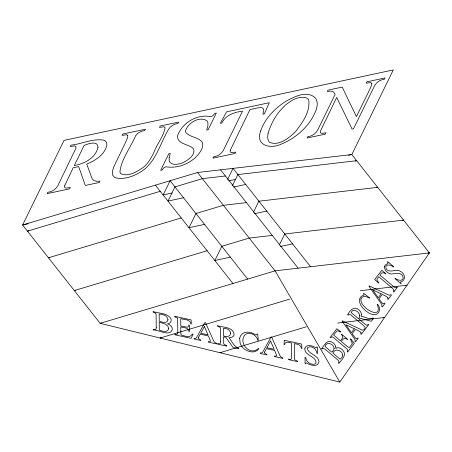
<?xml version="1.0" encoding="UTF-8"?>
<svg xmlns="http://www.w3.org/2000/svg" width="452" height="452" viewBox="0 0 452 452"><rect width="100%" height="100%" fill="white"/><g stroke="black" fill="none" stroke-linecap="round" stroke-linejoin="round"><path stroke-width="0.68" d="M227.593 179.478L233.029 168.381L310.592 266.731M232.435 185.631L237.876 174.528M253.442 212.27L258.883 201.163M279.296 245.052L284.737 233.944M339.808 382.07L429.4 252.9L351.837 154.55L197.524 172.511L22.6 224.989L100.163 323.338L339.808 382.07L275.093 270.861L197.524 172.511M160.234 191.303L27.448 231.136L28.821 230.842M181.241 217.937L48.454 257.776L49.833 257.482M207.095 250.719L74.309 290.557L75.687 290.263M289.642 299.151L160.076 338.023L161.454 337.729M306.36 326.79L219.988 352.701L221.356 352.407M28.103 223.813L22.6 224.989L64.054 140.369L393.291 69.93L351.837 154.55L348.396 155.29M172.133 192.998L163.155 194.919L170.105 180.743L247.668 279.087M228.752 180.885L235.628 179.416M183.885 197.671L168.003 201.067L174.952 186.885L202.372 178.659L225.418 175.981M233.599 187.032L245.973 184.388M355.306 160.991L356.684 160.697L237.854 174.579M204.892 224.305L189.009 227.701L195.959 213.525L223.378 205.298L246.425 202.615M254.606 213.672L266.979 211.022M376.313 187.631L377.691 187.337L258.86 201.213M230.746 257.086L214.864 260.488L221.813 246.306L249.238 238.08L272.279 235.396M280.46 246.453L292.834 243.803M402.167 220.412L403.546 220.118L284.715 233.995M101.547 323.044L100.163 323.338L275.093 270.861L429.4 252.9L428.021 253.193M405.625 285.489L407.003 285.195L360.199 290.76M383.234 317.779L384.601 317.485L337.797 323.05M220.57 169.833L298.134 268.177M155.386 185.156L232.949 283.506M384.46 266.697C384.319 270.567 387.997 273.952 391.76 274.076C395.675 273.194 403.014 272.042 403.207 278.048A7.012 4.35 41.7 0 1 400.822 280.28L398.415 280.087L395.161 278.302L394.929 278.613L400.901 283.647L401.139 283.342L400.54 282.003C406.308 280.748 405.088 273.5 400.641 271.42C396.099 268.104 386.833 274.912 385.765 266.912L386.166 265.957C388.308 263.787 391.568 265.595 393.556 267.059L393.794 266.753L387.765 261.668L387.528 261.979L388.093 263.397L385.127 265.104L384.46 266.697M169.184 157.72L169.116 160.641L170.105 162.556L172.206 163.839A21.029 10.215 -38.3 0 0 183.648 162.398C188.252 159.81 195.614 155.121 193.569 148.889C189.156 143.849 176.167 144.29 177.704 135.312C182.495 122.56 197.371 113.734 210.881 116.706L212.79 115.802L214.909 113.345L216.338 113.04L208.123 129.809L206.694 130.114L207.847 125.989L207.971 122.961L207.05 120.865C199.372 115.723 188.083 122.859 185.478 130.758L185.783 132.413C190.094 137.487 198.191 136.984 202.304 142.194C204.033 146.843 200.739 151.443 197.919 154.895C189.987 163.952 177.749 168.709 165.799 166.777L164.014 167.641L162.093 170.037L160.663 170.342L168.811 153.714L170.24 153.409L169.184 157.72M352.198 342.989L351.905 344.356L349.221 347.639L347.187 346.413L341.441 341.576C342.509 339.249 345.068 336.723 347.294 339.525L347.531 339.215L341.463 334.107L341.226 334.412L342.384 335.621L342.904 337.412L340.503 340.785L333.61 334.977L337.079 330.887L338.345 330.921L340.525 332.13L340.78 331.802L336.864 328.711L330.197 337.378L330.672 337.78L331.57 336.893L332.26 336.819L334.469 338.322L347.407 349.379L347.684 350.814L347.153 351.662L347.628 352.063L354.295 343.396L350.667 338.746L350.413 339.079L352.198 342.989M127.735 135.425L127.673 137.374L126.193 141.001L113.61 167.251L112.294 171.63L112.751 175.269L114.966 177.681C125.848 180.382 137.521 174.913 145.889 168.121C157.11 157.675 160.935 142.058 168.607 129.221C170.67 125.972 174.257 123.989 178.015 123.419L178.664 122.096L160.115 126.063L159.466 127.385L163.85 126.797L165.149 127.577C163.567 136.6 156.878 144.103 153.827 152.663C151.07 158.008 148.194 163.517 143.397 167.342C137.109 171.455 128.379 177.348 120.774 173.624L119.893 172.15C121.26 159.059 130.464 147.9 135.51 135.984C137.493 132.73 141.137 131.097 144.781 130.526L145.431 129.204L122.786 134.052L122.136 135.374L126.503 134.752L127.735 135.425M335.83 346.983L335.785 348.402C338.299 346.695 341.407 348.441 343.045 350.526C347.17 355.052 341.475 360.001 338.864 363.459L338.39 363.058L339.006 361.882L338.209 360.3L325.773 349.746L323.542 348.266L322.807 348.311L321.914 349.17L321.434 348.769C323.931 346.255 325.807 340.751 330.259 341.475C332.904 342.147 335.305 344.232 335.83 346.983M284.291 340.277L284.076 344.554L284.67 344.684C284.811 341 289.19 342.379 291.421 342.995L291.45 358.363L291.201 359.018L290.438 359.385L288.534 359.142L288.534 359.645L297.574 361.623L297.569 361.12L294.986 359.984L294.664 359.171L294.438 343.656C297.213 344.079 301.179 344.786 301.36 348.339L301.959 348.469L301.687 344.085L284.291 340.277M360.956 298.987C359.306 307.755 383.742 321.474 377.2 304.303L377.657 304.264C380.963 307.772 379.878 315.106 374.075 314.654A11.447 7.108 41.7 0 1 368.759 312.982L365.51 310.716L363.154 308.417A12.679 7.876 41.7 0 1 360.583 304.642A10.893 6.763 41.7 0 1 359.504 300.992C359.069 298.134 361.21 295.676 363.967 295.207L363.521 293.201L369.64 297.936L369.442 298.19C366.996 296.506 362.108 295.083 360.956 298.987M220.627 341.526L220.316 343.458L219.542 343.859L217.587 343.622L217.587 344.125L226.718 346.125L226.718 345.616L224.085 344.447L223.751 343.622L223.587 336.813L225.819 337.305L233.096 347.52L238.786 348.763L238.78 348.26C233.803 346.808 232.034 341.158 228.898 337.621C231.164 337.898 234.249 336.757 234.108 334.045C232.791 326.643 222.779 327.587 217.446 325.655L217.452 326.158L220.079 327.333L220.418 328.158L220.627 341.526M361.091 332.802L360.736 334L361.216 334.401L364.623 329.966L364.148 329.564L362.741 330.146L361.6 329.853L342.3 320.79L342.079 321.078L354.571 338.938L355.165 340.17L354.967 341.503L355.441 341.904L358.165 338.367L357.69 337.966L356.487 338.689L355.594 338.345L352.131 333.706L355.481 329.35L359.758 331.423L361.091 332.802M387.946 297.879L387.596 299.083L388.07 299.484L391.483 295.043L391.008 294.642L389.596 295.224L388.454 294.936L369.154 285.867L368.934 286.161L381.431 304.015L382.025 305.253L381.821 306.586L382.296 306.987L385.019 303.445L384.545 303.043L383.341 303.772L382.454 303.428L378.985 298.783L382.335 294.433L386.613 296.506L387.946 297.879M239.679 338.672L240.165 343.334A11.447 8.65 33 0 0 243.425 348.289C247.413 351.916 255.143 354.035 258.821 348.82L258.329 348.441C250.967 356.046 238.995 344.43 244.125 335.949C247.707 330.231 256.77 334.61 257.781 340.328L258.267 340.435L257.736 334.045L257.182 333.926L256.612 334.819L255.872 334.921C252.651 332.892 248.713 331.389 244.899 332.508A10.893 8.226 33 0 0 241.763 334.316A12.679 9.577 33 0 0 239.933 337.429L239.679 338.672M156.268 327.446L155.917 329.395L155.155 329.779L153.205 329.536L153.211 330.039C157.923 329.338 170.285 337.474 172.342 329.18C172.285 326.457 169.782 324.649 167.466 323.745C171.037 324.033 172.449 319.643 170.025 317.338C165.658 312.869 158.595 313.394 153.07 311.569L153.07 312.072L155.703 313.247L156.047 314.083L156.268 327.446M371.764 83.309L371.623 85.083L370.115 88.654L356.419 116.616L342.198 87.106L327.977 90.151L327.327 91.474L330.57 91.067L333.31 91.79L335.175 94.304L318.66 128.023C316.937 132.741 312.795 136.165 307.772 136.69L307.123 138.013L325.361 134.114L326.011 132.786L321.683 133.38L320.372 132.651L320.541 130.871L336.683 97.44L352.102 129.097L353.498 128.797L373.516 87.925C375.239 83.213 379.381 79.778 384.403 79.264L385.053 77.936L366.815 81.84L366.165 83.162L370.476 82.58L371.764 83.309M64.749 185.506L64.591 187.309L65.851 188.1L70.275 187.501L69.625 188.823L47.172 193.631L47.822 192.303C52.946 191.778 57.161 188.235 58.913 183.433L75.806 148.459L75.959 146.663L74.665 145.883L70.28 146.465L70.924 145.143C82.044 144.075 93.423 137.837 104.649 140.369L106.463 142.261L106.915 145.132C104.621 154.765 95.349 160.652 86.711 164.042L92.214 178.885L93.976 180.636L96.417 181.269L99.954 181.15L99.304 182.478L85.315 185.467L78.682 166.596L73.196 167.771L64.749 185.506M268.008 133.798L267.652 137.657L268.318 140.685L269.55 142.323C279.065 146.256 289.003 138.063 295.467 131.73C302.269 122.791 310.53 111.774 308.705 99.971L307.422 98.338C299.891 94.976 291.483 100.174 285.692 104.864C277.206 112.537 270.997 122.758 268.008 133.798M177.822 332.175L177.399 334.243L174.8 334.26L174.8 334.762L191.224 338.356L193.027 334.124L192.394 333.988C190.196 338.39 184.908 335.983 181.422 335.051L180.981 334.531L180.845 333.011L180.794 326.92C183.461 327.886 188.8 327.282 188.846 331.429L189.428 331.559L189.377 325.129L188.795 324.999L188.535 326.282L187.902 327.011L186.992 327.163L180.789 325.926L180.732 318.626C183.975 319.835 190.275 318.999 190.733 323.847L191.349 323.982L191.077 319.886L174.658 316.293L174.664 316.796L177.308 317.92L177.619 318.733L177.822 332.175M230.311 150.171L230.141 151.957L231.452 152.68L235.741 152.104L235.091 153.426L212.875 158.177L213.525 156.855C218.548 156.335 222.683 152.906 224.412 148.188L242.554 111.147C234.385 112.186 225.616 115.028 221.819 123.04L220.35 123.356L226.542 111.853L269.319 102.7L264.33 113.944L262.861 114.26L263.804 110.215L263.29 108.717L262.109 107.842L260.171 107.599L257.357 107.977L249.979 109.559L230.311 150.171M342.723 355.227L341.887 357.572L340.079 359.176L332.932 353.159C334.734 347.644 342.463 350.311 342.723 355.227M359.775 315.801L359.38 317.468L358.498 318.733L351.249 312.626C352.854 307.433 359.803 311.948 359.775 315.801M230.576 333.446C230.492 336.977 226.023 336.785 223.582 335.955L223.525 328.276C226.627 328.107 230.526 329.926 230.576 333.446M304.874 348.255C303.857 355.752 316.824 356.074 315.937 363.125L315.089 363.922L313.75 364.301A7.012 5.294 33 0 1 308.869 362.803L306.744 360.702L305.62 357.481L305.038 357.357L305.089 363.69L305.665 363.815L305.998 363.046L306.62 362.979C310.061 365.222 318.185 367.736 318.999 361.606C318.264 355.108 309.168 354.492 307.264 348.797L307.524 347.814C311.123 344.627 316.796 349.193 316.942 353.379L317.524 353.509L317.479 347.119L316.897 346.989L316.485 347.752L315.818 347.814C312.778 345.797 306.682 343.661 304.874 348.255M168.698 328.615C168.11 333.09 162.002 331.243 159.296 330.039L159.24 322.462C162.957 322.926 168.223 324.14 168.698 328.615M168.003 319.649C167.551 324.011 161.929 322.112 159.228 321.208L159.172 314.112C162.675 314.157 167.551 315.564 168.003 319.649M361.414 314.541L361.131 316.332C364.928 316.507 369.476 320.389 373.12 317.897L373.601 318.298L371.29 321.299L360.216 318.236L359.306 319.417L365.753 324.751L366.595 325.174L367.323 325.135L368.227 324.265L368.702 324.666L364.996 329.485L364.521 329.084L365.137 327.898L364.911 327.033L363.154 325.265L350.515 314.716L349.673 314.287L348.938 314.332L348.04 315.197L347.565 314.795C349.645 310.903 354.351 305.332 358.798 309.801C360.199 310.993 361.357 312.654 361.414 314.541M198.411 337.604L198.4 338.661L200.756 339.938L200.761 340.441L194.049 338.972L194.044 338.469L195.772 338.316L196.609 337.508L204.903 322.485L205.457 322.609L213.858 341.311L214.632 342.356L216.672 343.418L216.677 343.927L208.27 342.085L208.265 341.582L209.982 341.588L210.429 340.927L208.474 335.955L200.225 334.152L198.411 337.604M264.578 352.08L264.567 353.142L266.929 354.419L266.929 354.922L260.222 353.453L260.216 352.95L261.94 352.797L262.776 351.989L271.076 336.966L271.624 337.085L280.025 355.786L280.805 356.831L282.845 357.899L282.85 358.402L274.443 356.566L274.437 356.057L276.155 356.069L276.596 355.402L274.647 350.436L266.397 348.628L264.578 352.08M98.022 147.25C95.671 157.974 84.36 163.873 74.297 165.517L84.179 145.352C87.852 143.922 97.796 140.114 98.022 147.25M260.685 130.91C254.934 145.68 270.646 149.318 281.274 144.126C296.755 137.753 310.467 125.436 316.281 109.497A33.866 16.453 -38.3 0 0 315.524 98.237C307.377 89.79 294.241 96.739 285.822 101.361C274.771 108.401 265.053 118.345 260.685 130.91M334.13 348.582L333.135 350.746L331.751 352.159L325.056 346.52C326.293 340.921 334.214 343.91 334.13 348.582M393.924 290.495L393.313 291.642L393.788 292.043L397.455 287.274L396.98 286.873L396.11 287.721L395.398 287.777L394.568 287.359L379.9 275.093C380.861 272.488 383.827 271.934 385.697 273.974L385.94 273.663L381.754 270.341L374.697 279.522L378.68 283.099L378.923 282.782L377.33 280.839L376.957 279.308L378.674 276.686L391.991 287.907L393.732 289.67L393.924 290.495M204.355 326.598L200.705 333.248L208.027 334.853L204.355 326.598M270.528 341.074L266.872 347.729L274.2 349.328L270.528 341.074M354.351 328.779L351.379 332.644L345.837 324.756L354.351 328.779M381.205 293.862L378.234 297.727L372.697 289.834L381.205 293.862"/></g></svg>
